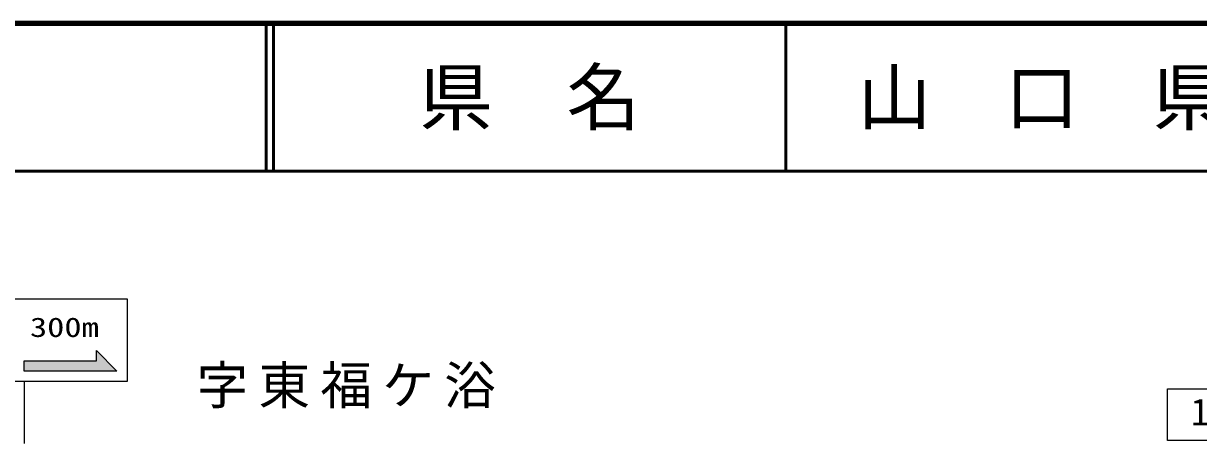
# Model space of a CAD drawing. Units: millimetres, scale not verified. Extents: x 40000 to 680000, y 20000 to 380000.
# Drawn here: x 281290 to 361005, y 351535 to 380000 of the extents above; entities that cross this region are included whole.
import ezdxf
from ezdxf.enums import TextEntityAlignment as Align

# ---------------------------------------------------------------- set-up
doc = ezdxf.new("R2010")
doc.units = ezdxf.units.MM
doc.header["$LTSCALE"] = 1000
doc.layers.add('M-BMK-HTXT', color=7, linetype='Continuous')
doc.layers.add('M-TTL-TXT', color=7, linetype='Continuous')
for name, color, linetype, lineweight in [('M-STR-STRC', 7, 'Continuous', 25), ('M-TTL', 2, 'Continuous', 140), ('M-TTL-LINE', 7, 'Continuous', 50)]:
    doc.layers.add(name, color=color, linetype=linetype, lineweight=lineweight)
doc.styles.add('ＭＳ ゴシック', font='')
doc.styles.get('ＭＳ ゴシック').set_extended_font_data('MS Gothic')

msp = doc.modelspace()

# ---------------------------------------------------------------- hatches: boundary and pattern name
at = {"layer": 'M-STR-STRC'}
msp.add_hatch(color=256, dxfattribs=at).paths.add_polyline_path([(287632, 356435), (286232, 357835), (286232, 357135), (281332, 357135), (281332, 356435)])

# ---------------------------------------------------------------- linework, layer by layer
for p, q in [((274332, 361335), (288332, 361335)), ((288332, 361335), (288332, 355735)), ((288332, 355735), (274332, 355735)), ((281332, 355735), (281332, 351535)), ((358896, 355243), (367296, 355243)), ((358896, 351743), (358896, 355243)), ((367296, 351743), (358896, 351743))]:
    msp.add_line(p, q, dxfattribs=at)
msp.add_lwpolyline([(281332, 357135), (286232, 357135), (286232, 357835), (287632, 356435), (281332, 356435)], close=True, dxfattribs=at)
at = {"layer": 'M-TTL'}
msp.add_line((680000, 380000), (40000, 380000), dxfattribs=at)
at = {"layer": 'M-TTL-LINE'}
for p, q in [((297750, 380000), (297750, 370000)), ((298250, 380000), (298250, 370000)), ((333000, 380000), (333000, 370000)), ((40000, 370000), (680000, 370000))]:
    msp.add_line(p, q, dxfattribs=at)

# ---------------------------------------------------------------- texts
at = {"layer": 'M-BMK-HTXT', "insert": (303533, 353912), "char_height": 2566, "attachment_point": 8, "style": 'ＭＳ ゴシック'}
msp.add_mtext('\\T1.2;字東福ケ浴', dxfattribs=at)
at = {"layer": 'M-STR-STRC', "style": 'ＭＳ ゴシック', "width": 1.3}
msp.add_text('300m', height=1320, dxfattribs=at).set_placement((284062, 359413), align=Align.MIDDLE_CENTER)
at = {"layer": 'M-STR-STRC', "style": 'ＭＳ ゴシック'}
msp.add_text('15.1', height=1833, dxfattribs=at).set_placement((360482, 352207), align=Align.BOTTOM_LEFT)
at = {"layer": 'M-TTL-TXT', "style": 'ＭＳ ゴシック'}
for s, p in [('県\u3000名', (315625, 375000)), ('山\u3000口\u3000県', (350375, 375000))]:
    msp.add_text(s, height=3666, dxfattribs=at).set_placement(p, align=Align.MIDDLE_CENTER)

doc.saveas('drawing.dxf')
